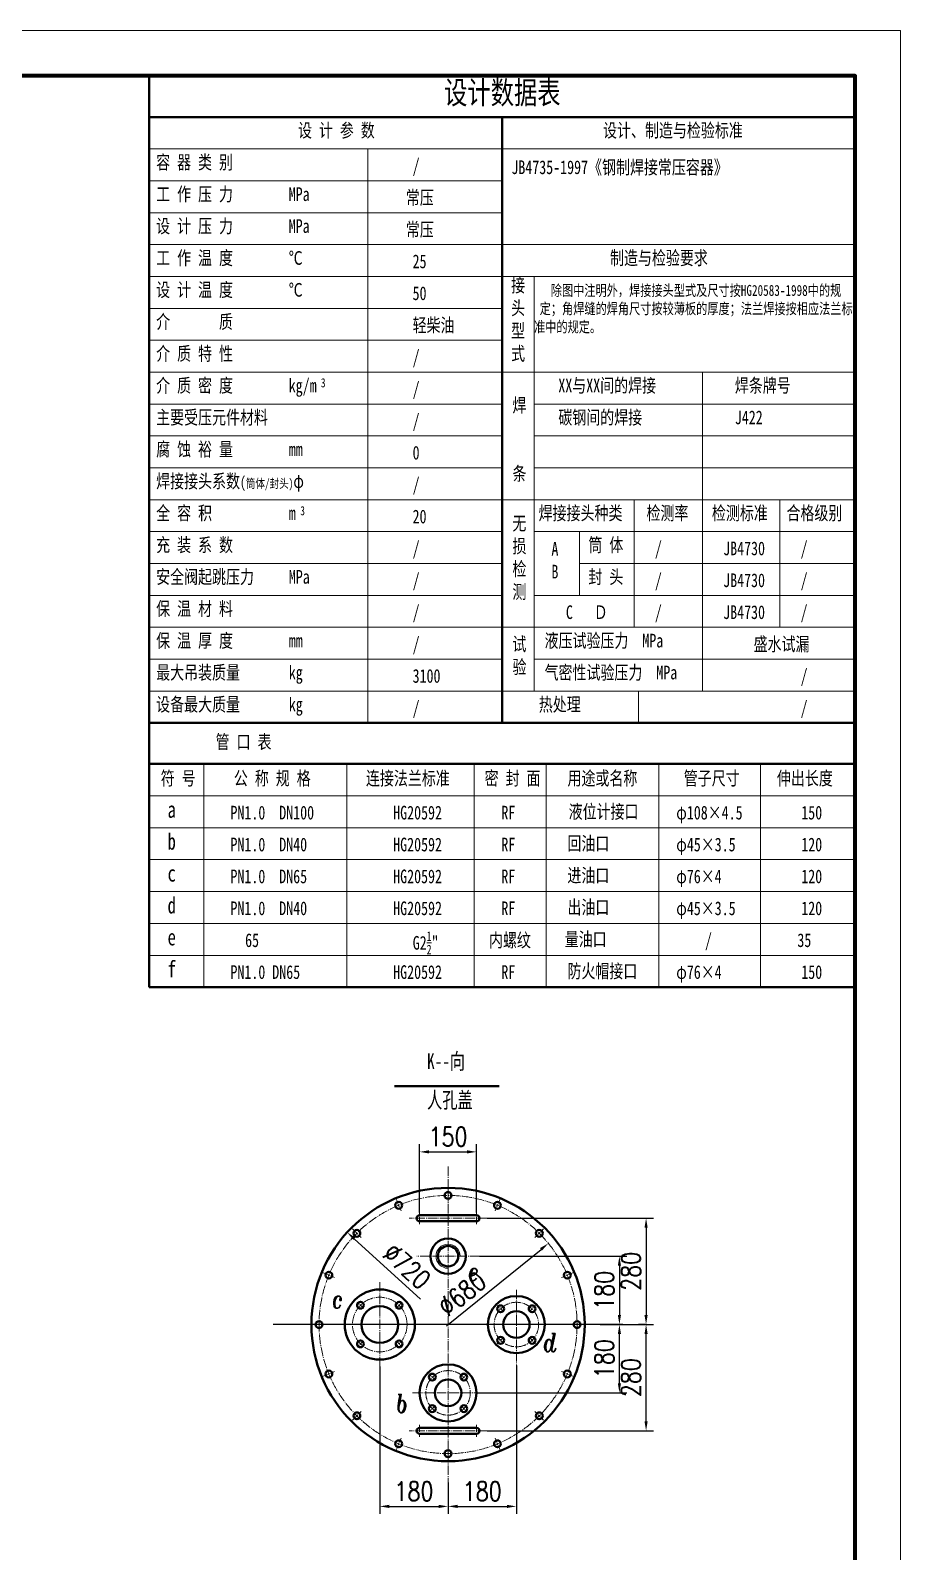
# Model space of a CAD drawing. Extents: x 588 to 20995, y -15230 to 121.
# Drawn here: x 18702 to 20995, y -12109 to -8102 of the extents above; entities that cross this region are included whole.
import ezdxf

# ---------------------------------------------------------------- set-up
doc = ezdxf.new("R2010")
doc.units = 0
doc.header["$LTSCALE"] = 10
doc.header["$PDMODE"] = 1
doc.linetypes.add('ZXX-L', pattern=[3.28, 2.5, -0.3, 0.18, -0.3])
doc.linetypes.add('ZXX-S', pattern=[1.27, 0.75, -0.2, 0.12, -0.2])
doc.layers.get('Defpoints').update_dxf_attribs({"linetype": 'CONTINUOUS'})
doc.layers.add('7标注层', color=4, linetype='CONTINUOUS')
for name, color, linetype, lineweight in [('A 粗实线', 1, 'CONTINUOUS', 40), ('B 细实线', 7, 'CONTINUOUS', 18), ('C 文 字', 2, 'CONTINUOUS', 20), ('D 短中心线', 3, 'ZXX-S', 18), ('E 长中心线', 3, 'ZXX-L', 18), ('J 标注尺寸', 2, 'CONTINUOUS', 18)]:
    doc.layers.add(name, color=color, linetype=linetype, lineweight=lineweight)
doc.styles.add('HZTXT', font='SIMFANG.TTF', dxfattribs={"width": 0.75})
doc.styles.add('ITALICT', font='ITALICT.shx', dxfattribs={"width": 0.7})
doc.styles.add('TH_GBDIM', font='romans.shx', dxfattribs={"width": 0.8, "bigfont": 'gbcbig.shx'})
doc.styles.add('标题中文', font='SIMFANG.TTF', dxfattribs={"width": 0.7})
doc.dimstyles.new('TH_GBDIM', dxfattribs={"dimscale": 10, "dimtxt": 5, "dimasz": 2.5, "dimexe": 2, "dimexo": 0, "dimgap": 1.5, "dimtad": 1, "dimdec": 0, "dimzin": 0, "dimdsep": 46, "dimtxsty": 'TH_GBDIM', "dimcen": 2.5, "dimclrd": 130, "dimclre": 130, "dimclrt": 3, "dimadec": 0, "dimazin": 0, "dimtfac": 0.714286, "dimtdec": 0, "dimtmove": 0, "dimatfit": 3, "dimfxl": 0, "dimtolj": 1, "dimtzin": 0, "dimlwd": -1, "dimlwe": -1, "dimarcsym": 0})

# ---------------------------------------------------------------- blocks, each defined once
blk = doc.blocks.new('*D78')
at = {"layer": '7标注层', "color": 130}
for p, q in [((20324.4, -11511), (20304.4, -11511)), ((20324.4, -11766), (20324.4, -11536)), ((19905.5, -11791), (20344.4, -11791))]:
    blk.add_line(p, q, dxfattribs=at)
for points in [[(20320.2, -11536), (20328.6, -11536), (20324.4, -11511)], [(20320.2, -11766), (20328.6, -11766), (20324.4, -11791)]]:
    blk.add_solid(points, dxfattribs=at)
at = {"layer": 'Defpoints', "color": 0}
for p in [(20324.4, -11511), (20324.4, -11511), (19905.5, -11791)]:
    blk.add_point(p, dxfattribs=at)
at = {"layer": '7标注层', "color": 3, "insert": (20284.4, -11651), "char_height": 50, "attachment_point": 5, "rotation": 90, "style": 'TH_GBDIM'}
blk.add_mtext('\\A1;280', dxfattribs=at)
blk = doc.blocks.new('*D79')
at = {"layer": '7标注层', "color": 130}
for p, q in [((19982.6, -11619.1), (19982.6, -12010)), ((19802.6, -11951.4), (19802.6, -12010)), ((19827.6, -11990), (19957.6, -11990))]:
    blk.add_line(p, q, dxfattribs=at)
for points in [[(19827.6, -11985.8), (19827.6, -11994.2), (19802.6, -11990)], [(19957.6, -11985.8), (19957.6, -11994.2), (19982.6, -11990)]]:
    blk.add_solid(points, dxfattribs=at)
at = {"layer": 'Defpoints', "color": 0}
for p in [(19982.6, -11619.1), (19802.6, -11951.4), (19982.6, -11990)]:
    blk.add_point(p, dxfattribs=at)
at = {"layer": '7标注层', "color": 3, "insert": (19892.6, -11950), "char_height": 50, "attachment_point": 5, "style": 'TH_GBDIM'}
blk.add_mtext('\\A1;180', dxfattribs=at)
blk = doc.blocks.new('*D80')
at = {"layer": '7标注层', "color": 130}
for p, q in [((19622.6, -11621.3), (19622.6, -12010)), ((19802.6, -11927), (19802.6, -12010)), ((19647.6, -11990), (19777.6, -11990))]:
    blk.add_line(p, q, dxfattribs=at)
for points in [[(19647.6, -11985.8), (19647.6, -11994.2), (19622.6, -11990)], [(19777.6, -11985.8), (19777.6, -11994.2), (19802.6, -11990)]]:
    blk.add_solid(points, dxfattribs=at)
at = {"layer": 'Defpoints', "color": 0}
for p in [(19622.6, -11621.3), (19802.6, -11927), (19802.6, -11990)]:
    blk.add_point(p, dxfattribs=at)
at = {"layer": '7标注层', "color": 3, "insert": (19712.6, -11950), "char_height": 50, "attachment_point": 5, "style": 'TH_GBDIM'}
blk.add_mtext('\\A1;180', dxfattribs=at)
blk = doc.blocks.new('*D81')
at = {"layer": '7标注层', "color": 130}
blk.add_line((19798.7, -11514.1), (20047.5, -11312.9), dxfattribs=at)
blk.add_solid([(20044.9, -11309.6), (20050.1, -11316.1), (20066.9, -11297.2)], dxfattribs=at)
at = {"layer": 'Defpoints', "color": 0}
for p in [(20066.9, -11297.2), (19538.3, -11724.8)]:
    blk.add_point(p, dxfattribs=at)
at = {"layer": '7标注层', "color": 3, "insert": (19839.3, -11429.9), "char_height": 50, "attachment_point": 5, "rotation": 38.9701, "style": 'TH_GBDIM'}
blk.add_mtext('\\A1;∅680', dxfattribs=at)
blk = doc.blocks.new('*D82')
at = {"layer": '7标注层', "color": 130}
blk.add_line((19729.5, -11444.1), (19555.3, -11285), dxfattribs=at)
blk.add_solid([(19558.1, -11281.9), (19552.5, -11288.1), (19536.9, -11268.1)], dxfattribs=at)
at = {"layer": 'Defpoints', "color": 0}
for p in [(19536.9, -11268.1), (20068.3, -11753.8)]:
    blk.add_point(p, dxfattribs=at)
at = {"layer": '7标注层', "color": 3, "insert": (19694.1, -11357.6), "char_height": 50, "attachment_point": 5, "rotation": 317.5751, "style": 'TH_GBDIM'}
blk.add_mtext('\\A1;∅720', dxfattribs=at)
blk = doc.blocks.new('*D83')
at = {"layer": '7标注层', "color": 130}
for p, q in [((19905.5, -11231), (20344.4, -11231)), ((20324.4, -11256), (20324.4, -11486)), ((20203.6, -11511), (20344.4, -11511))]:
    blk.add_line(p, q, dxfattribs=at)
for points in [[(20320.2, -11256), (20328.6, -11256), (20324.4, -11231)], [(20320.2, -11486), (20328.6, -11486), (20324.4, -11511)]]:
    blk.add_solid(points, dxfattribs=at)
at = {"layer": 'Defpoints', "color": 0}
for p in [(19905.5, -11231), (20203.6, -11511), (20324.4, -11511)]:
    blk.add_point(p, dxfattribs=at)
at = {"layer": '7标注层', "color": 3, "insert": (20284.4, -11371), "char_height": 50, "attachment_point": 5, "rotation": 90, "style": 'TH_GBDIM'}
blk.add_mtext('\\A1;280', dxfattribs=at)
blk = doc.blocks.new('*D84')
at = {"layer": '7标注层', "color": 130}
for p, q in [((19885, -11331), (20274.1, -11331)), ((20254.1, -11356), (20254.1, -11486)), ((20203.6, -11511), (20274.1, -11511))]:
    blk.add_line(p, q, dxfattribs=at)
for points in [[(20250, -11356), (20258.3, -11356), (20254.1, -11331)], [(20250, -11486), (20258.3, -11486), (20254.1, -11511)]]:
    blk.add_solid(points, dxfattribs=at)
at = {"layer": 'Defpoints', "color": 0}
for p in [(19885, -11331), (20203.6, -11511), (20254.1, -11511)]:
    blk.add_point(p, dxfattribs=at)
at = {"layer": '7标注层', "color": 3, "insert": (20214.1, -11421), "char_height": 50, "attachment_point": 5, "rotation": 90, "style": 'TH_GBDIM'}
blk.add_mtext('\\A1;180', dxfattribs=at)
blk = doc.blocks.new('*D85')
at = {"layer": '7标注层', "color": 130}
for p, q in [((20263.2, -11511), (20234.1, -11511)), ((20254.1, -11666), (20254.1, -11536)), ((19875.1, -11691), (20274.1, -11691))]:
    blk.add_line(p, q, dxfattribs=at)
for points in [[(20250, -11536), (20258.3, -11536), (20254.1, -11511)], [(20250, -11666), (20258.3, -11666), (20254.1, -11691)]]:
    blk.add_solid(points, dxfattribs=at)
at = {"layer": 'Defpoints', "color": 0}
for p in [(20254.1, -11511), (20263.2, -11511), (19875.1, -11691)]:
    blk.add_point(p, dxfattribs=at)
at = {"layer": '7标注层', "color": 3, "insert": (20214.1, -11601), "char_height": 50, "attachment_point": 5, "rotation": 90, "style": 'TH_GBDIM'}
blk.add_mtext('\\A1;180', dxfattribs=at)
blk = doc.blocks.new('*D86')
at = {"layer": '7标注层', "color": 130}
for p, q in [((19727.6, -11215.5), (19727.6, -11036.2)), ((19752.6, -11056.2), (19852.6, -11056.2)), ((19877.6, -11215.5), (19877.6, -11036.2))]:
    blk.add_line(p, q, dxfattribs=at)
for points in [[(19752.6, -11052), (19752.6, -11060.3), (19727.6, -11056.2)], [(19852.6, -11052), (19852.6, -11060.3), (19877.6, -11056.2)]]:
    blk.add_solid(points, dxfattribs=at)
at = {"layer": 'Defpoints', "color": 0}
for p in [(19877.6, -11056.2), (19727.6, -11215.5), (19877.6, -11215.5)]:
    blk.add_point(p, dxfattribs=at)
at = {"layer": '7标注层', "color": 3, "insert": (19802.6, -11016.2), "char_height": 50, "attachment_point": 5, "style": 'TH_GBDIM'}
blk.add_mtext('\\A1;150', dxfattribs=at)

msp = doc.modelspace()

# ---------------------------------------------------------------- linework, layer by layer
at = {"layer": '7标注层'}
msp.add_line((20263.2, -11511), (19342, -11511), dxfattribs=at)
at = {"layer": 'A 粗实线'}
for p, q in [((19015.2, -8222.3), (19015.2, -10622.5)), ((20875.2, -8330.5), (19015.2, -8330.5)), ((19945.2, -8330.5), (19945.2, -9926.5)), ((20875.2, -9926.5), (19015.2, -9926.5)), ((20875.2, -10034.5), (19015.2, -10034.5)), ((20875.2, -10622.5), (19015.2, -10622.5)), ((19661.6, -10883.2), (19937.1, -10883.2)), ((19877.6, -11223), (19727.6, -11223)), ((19877.6, -11239), (19727.6, -11239)), ((19877.6, -11783), (19727.6, -11783)), ((19877.6, -11799), (19727.6, -11799))]:
    msp.add_line(p, q, dxfattribs=at)
at = {"layer": 'A 粗实线', "color": 5, "lineweight": 120}
msp.add_lwpolyline([(11203.2, -15110.3), (20875.2, -15110.3), (20875.2, -8222.3), (11203.2, -8222.3)], close=True, dxfattribs=at)
at = {"layer": 'A 粗实线'}
for centre, radius in [((19802.6, -11511), 360), ((19802.6, -11171), 9), ((19672.5, -11196.9), 9), ((19932.7, -11196.9), 9), ((19562.2, -11270.6), 9), ((19802.6, -11331), 46.5), ((20043, -11270.6), 9), ((19802.6, -11331), 27), ((19488.5, -11380.9), 9), ((20116.7, -11380.9), 9), ((19622.6, -11511), 92.5), ((19571.7, -11460.1), 9), ((19673.5, -11460.1), 9), ((19982.6, -11511), 75), ((19622.6, -11511), 48.5), ((19941.1, -11469.5), 9), ((19982.6, -11511), 35), ((20024.1, -11469.5), 9), ((19462.6, -11511), 9), ((20142.6, -11511), 9), ((19571.7, -11561.9), 9), ((19673.5, -11561.9), 9), ((19941.1, -11552.4), 9), ((20024.1, -11552.4), 9), ((19802.6, -11691), 75), ((19488.5, -11641.1), 9), ((19761.1, -11649.5), 9), ((19802.6, -11691), 35), ((19844.1, -11649.5), 9), ((20116.7, -11641.1), 9), ((19761.1, -11732.4), 9), ((19844.1, -11732.4), 9), ((19562.2, -11751.4), 9), ((20043, -11751.4), 9), ((19672.5, -11825.1), 9), ((19932.7, -11825.1), 9), ((19802.6, -11851), 9)]:
    msp.add_circle(centre, radius, dxfattribs=at)
for centre, start, end in [((19727.6, -11231), 90, 270), ((19877.6, -11231), 270, 90), ((19727.6, -11791), 90, 270), ((19877.6, -11791), 270, 90)]:
    msp.add_arc(centre, 8, start, end, dxfattribs=at)
at = {"layer": 'B 细实线'}
for p, q in [((20875.2, -8414.5), (19015.2, -8414.5)), ((19591.2, -8414.5), (19591.2, -9926.5)), ((19945.2, -8498.5), (19015.2, -8498.5)), ((19945.2, -8582.5), (19015.2, -8582.5)), ((20875.2, -8666.5), (19015.2, -8666.5)), ((20875.2, -8750.5), (19015.2, -8750.5)), ((20029.2, -8750.5), (20029.2, -9842.5)), ((19945.2, -8834.5), (19015.2, -8834.5)), ((19945.2, -8918.5), (19015.2, -8918.5)), ((20029.2, -9002.5), (19015.2, -9002.5)), ((20875.2, -9002.5), (20029.2, -9002.5)), ((20473.2, -9002.5), (20473.2, -9842.5)), ((19945.2, -9086.5), (19015.2, -9086.5)), ((20875.2, -9086.5), (20029.2, -9086.5)), ((19945.2, -9170.5), (19015.2, -9170.5)), ((20875.2, -9170.5), (20029.2, -9170.5)), ((19945.2, -9254.5), (19015.2, -9254.5)), ((20875.2, -9254.5), (20029.2, -9254.5)), ((20875.2, -9338.5), (19015.2, -9338.5)), ((20293.2, -9338.5), (20293.2, -9674.5)), ((20677.2, -9338.5), (20677.2, -9674.5)), ((19945.2, -9422.5), (19015.2, -9422.5)), ((20875.2, -9422.5), (20029.2, -9422.5)), ((20149.2, -9422.5), (20149.2, -9590.5)), ((19945.2, -9506.5), (19015.2, -9506.5)), ((20875.2, -9506.5), (20149.2, -9506.5)), ((19945.2, -9590.5), (19015.2, -9590.5)), ((20875.2, -9590.5), (20029.2, -9590.5)), ((20875.2, -9674.5), (19015.2, -9674.5)), ((19945.2, -9758.5), (19015.2, -9758.5)), ((20875.2, -9758.5), (20029.2, -9758.5)), ((20875.2, -9842.5), (19015.2, -9842.5)), ((20304.8, -9842.5), (20304.8, -9926.5)), ((19159.2, -10034.5), (19159.2, -10622.5)), ((19536, -10034.5), (19536, -10622.5)), ((19871.2, -10034.5), (19871.2, -10622.5)), ((20060.8, -10034.5), (20060.8, -10622.5)), ((20357.6, -10034.5), (20357.6, -10622.5)), ((20625.6, -10034.5), (20625.6, -10622.5)), ((20875.2, -10118.5), (19015.2, -10118.5)), ((20875.2, -10202.5), (19015.2, -10202.5)), ((20875.2, -10286.5), (19015.2, -10286.5)), ((20875.2, -10370.5), (19015.2, -10370.5)), ((20875.2, -10454.5), (19015.2, -10454.5)), ((20875.2, -10538.5), (19015.2, -10538.5))]:
    msp.add_line(p, q, dxfattribs=at)
msp.add_lwpolyline([(10903.2, -15230.3), (20995.2, -15230.3), (20995.2, -8102.3), (10903.2, -8102.3)], close=True, dxfattribs=at)
msp.add_arc((19802.6, -11331), 31.8, 0, 270, dxfattribs=at)
at = {"layer": 'D 短中心线'}
for p, q in [((19802.6, -11154.8), (19802.6, -11187.2)), ((19666.3, -11181.9), (19678.7, -11211.9)), ((19727.6, -11215.5), (19727.6, -11246.5)), ((19877.6, -11215.5), (19877.6, -11246.5)), ((19938.9, -11181.9), (19926.5, -11211.9)), ((19550.7, -11259.1), (19573.7, -11282)), ((20054.5, -11259.1), (20031.5, -11282)), ((19473.5, -11374.7), (19503.5, -11387.1)), ((20131.7, -11374.7), (20101.7, -11387.1)), ((19563.4, -11451.8), (19580.1, -11468.4)), ((19681.8, -11451.8), (19665.2, -11468.4)), ((19932.2, -11460.6), (19950.1, -11478.5)), ((20033, -11460.6), (20015.1, -11478.5)), ((19446.4, -11511), (19478.8, -11511)), ((20158.8, -11511), (20126.4, -11511)), ((19563.4, -11570.2), (19580.1, -11553.5)), ((19681.8, -11570.2), (19665.2, -11553.5)), ((19932.2, -11561.4), (19950.1, -11543.5)), ((20033, -11561.4), (20015.1, -11543.5)), ((19473.5, -11647.3), (19503.5, -11634.9)), ((19752.2, -11640.6), (19770.1, -11658.5)), ((19853, -11640.6), (19835.1, -11658.5)), ((20131.7, -11647.3), (20101.7, -11634.9)), ((19752.2, -11741.4), (19770.1, -11723.5)), ((19853, -11741.4), (19835.1, -11723.5)), ((19550.7, -11762.9), (19573.7, -11739.9)), ((19727.6, -11806.5), (19727.6, -11775.5)), ((19877.6, -11806.5), (19877.6, -11775.5)), ((20054.5, -11762.9), (20031.5, -11739.9)), ((19666.3, -11840.1), (19678.7, -11810.1)), ((19938.9, -11840.1), (19926.5, -11810.1)), ((19802.6, -11867.2), (19802.6, -11834.8))]:
    msp.add_line(p, q, dxfattribs=at)
at = {"layer": 'E 长中心线'}
for p, q in [((19802.6, -11095), (19802.6, -11927)), ((19905.5, -11231), (19699.7, -11231)), ((19885, -11331), (19720.2, -11331)), ((19622.6, -11399.1), (19622.6, -11637.7)), ((19982.6, -11419.3), (19982.6, -11619.1)), ((19896.3, -11691), (19708.9, -11691)), ((19905.5, -11791), (19699.7, -11791))]:
    msp.add_line(p, q, dxfattribs=at)
for centre, radius in [((19802.6, -11511), 340), ((19622.6, -11511), 71.9), ((19982.6, -11511), 58.6), ((19802.6, -11691), 58.6)]:
    msp.add_circle(centre, radius, dxfattribs=at)

# ---------------------------------------------------------------- texts
at = {"layer": 'C 文 字', "style": 'ITALICT', "width": 0.8}
for s, p in [('e', (19854.2, -11395.7)), ('c', (19496.2, -11468.2)), ('d', (20051.7, -11582.7)), ('b', (19664.6, -11743.2))]:
    msp.add_text(s, height=48, dxfattribs=at).set_placement(p)
at = {"layer": 'C 文 字', "attachment_point": 1, "style": 'HZTXT'}
for s, insert, char_height, width in [('设计数据表', (19792.2, -8235.9), 60, 930), ('设 计 参 数', (19407.1, -8347.5), 36, 576), ('设计、制造与检验标准', (20211, -8347.5), 36, 576), ('容 器 类 别', (19033.3, -8431.5), 36, 576), ('/', (19709.1, -8440.6), 36, 576), ('JB4735-1997《钢制焊接常压容器》', (19969.4, -8444.7), 36, 930), ('工 作 压 力        MPa', (19033.3, -8515.5), 36, 576), ('常压', (19691.4, -8524.6), 36, 576), ('设 计 压 力        MPa', (19033.3, -8599.5), 36, 576), ('常压', (19691.4, -8608.6), 36, 576), ('工 作 温 度        ℃', (19033.3, -8683.5), 36, 576), ('25', (19709.1, -8692.6), 36, 576), (' 制造与检验要求', (20211, -8683.5), 36, 576), ('设 计 温 度        ℃', (19033.3, -8767.5), 36, 576), ('接\\P头\\P型\\P式', (19968.7, -8755.4), 36, 576), ('   除图中注明外，焊接接头型式及尺寸按HG20583-1998中的规\\P 定；角焊缝的焊角尺寸按较薄板的厚度；法兰焊接按相应法兰标准中的规定。', (20029.2, -8772.6), 28.8, 846), ('50', (19709.1, -8776.6), 36, 576), ('介       质', (19033.3, -8851.5), 36, 576), ('轻柴油', (19709.1, -8860.6), 36, 576), ('介 质 特 性', (19033.3, -8935.5), 36, 576), ('/', (19709.1, -8944.6), 36, 576), ('介 质 密 度        kg/m', (19033.3, -9019.5), 36, 576), ('XX与XX间的焊接', (20093.1, -9019.5), 36, 576), ('焊条牌号', (20558.3, -9019.5), 36, 576), ('3', (19467.4, -9018.4), 24, 576), ('/', (19709.1, -9028.6), 36, 576), ('焊\\P\\P\\P条', (19972.2, -9071.5), 36, 576), ('主要受压元件材料', (19033.3, -9103.5), 36, 576), ('/', (19709.1, -9112.6), 36, 576), ('碳钢间的焊接', (20093.1, -9103.5), 36, 576), ('J422', (20558.3, -9103.5), 36, 576), ('腐 蚀 裕 量        mm', (19033.3, -9187.5), 36, 576), ('0', (19709.1, -9196.6), 36, 576), ('焊接接头系数{\\H0.8333x;(\\H0.8x;筒体/封头)}φ{\\H0.8333x;        } ', (19033.3, -9271.5), 36, 576), ('/', (19709.1, -9280.6), 36, 576), ('全 容 积           m', (19033.3, -9355.5), 36, 576), ('3', (19413.2, -9355.3), 24, 576), ('20', (19709.1, -9364.6), 36, 576), ('焊接接头种类', (20041.2, -9355.5), 36, 576), ('检测率', (20325.5, -9355.5), 36, 576), ('检测标准', (20497.8, -9355.5), 36, 576), ('合格级别', (20694.4, -9355.5), 36, 576), ('无\\P损\\P检\\P测', (19972.2, -9382.7), 36, 576), ('充 装 系 数', (19033.3, -9439.5), 36, 576), ('/', (19709.1, -9448.6), 36, 576), ('A\\PB', (20075, -9449.8), 36, 576), ('筒 体', (20172.4, -9439.5), 36, 576), ('/', (20347.6, -9448.6), 36, 576), ('JB4730', (20527.6, -9448.6), 36, 576), ('/', (20731.6, -9448.6), 36, 576), ('安全阀起跳压力     MPa', (19033.3, -9523.5), 36, 576), ('/', (19709.1, -9532.6), 36, 576), ('封 头', (20172.4, -9523.5), 36, 576), ('/', (20347.6, -9532.6), 36, 576), ('JB4730', (20527.6, -9532.6), 36, 576), ('/', (20731.6, -9532.6), 36, 576), ('保 温 材 料', (19033.3, -9607.5), 36, 576), ('/', (19709.1, -9616.6), 36, 576), ('C   Ｄ', (20113.1, -9616.6), 36, 576), ('/', (20347.6, -9616.6), 36, 576), ('/', (20731.6, -9616.6), 36, 576), ('JB4730', (20527.6, -9616.6), 36, 576), ('保 温 厚 度        mm', (19033.3, -9691.5), 36, 576), ('试\\P验', (19972.2, -9700.6), 36, 576), ('液压试验压力  MPa', (20056.9, -9691.5), 36, 576), ('盛水试漏', (20607.7, -9700.6), 36, 576), ('/', (19709.1, -9700.6), 36, 576), ('最大吊装质量       kg', (19033.3, -9775.5), 36, 576), ('气密性试验压力  MPa', (20056.9, -9775.5), 36, 576), ('3100', (19709.1, -9784.6), 36, 576), ('/', (20731.6, -9784.6), 36, 576), ('设备最大质量       kg', (19033.3, -9859.5), 36, 576), ('热处理', (20041.7, -9859.5), 36, 576), ('/', (19709.1, -9868.6), 36, 576), ('/', (20731.6, -9868.6), 36, 576), ('管 口 表', (19190.1, -9958.1), 36, 576), (' 符 号', (19026.9, -10054.1), 36, 576), ('公 称 规 格', (19238.1, -10054.1), 36, 576), ('连接法兰标准', (19586.1, -10054.1), 36, 576), ('密 封 面', (19898.9, -10054.1), 36, 576), ('用途或名称', (20117.3, -10054.1), 36, 576), ('管子尺寸', (20423.7, -10054.1), 36, 576), ('伸出长度', (20669.3, -10054.1), 36, 576), ('液位计接口', (20120.4, -10141.9), 36, 576), ('a', (19063.3, -10133), 43.2, 691.2), ('PN1.0  DN100', (19229.1, -10144.6), 36, 576), ('HG20592', (19658, -10144.6), 36, 576), ('RF', (19942.9, -10144.6), 36, 576), ('φ108×4.5', (20403.9, -10144.6), 36, 576), ('150', (20733.4, -10144.6), 36, 576), ('b', (19063.3, -10217), 43.2, 691.2), ('PN1.0  DN40', (19229.1, -10228.6), 36, 576), ('HG20592', (19658, -10228.6), 36, 576), ('RF', (19942.9, -10228.6), 36, 576), ('回油口', (20117.1, -10225.9), 36, 576), ('φ45×3.5', (20403.9, -10228.6), 36, 576), ('120', (20733.4, -10228.6), 36, 576), ('c', (19063.3, -10301), 43.2, 691.2), ('PN1.0  DN65', (19229.1, -10312.6), 36, 576), ('HG20592', (19658, -10312.6), 36, 576), ('RF', (19942.9, -10312.6), 36, 576), ('进油口', (20117.1, -10309.9), 36, 576), ('φ76×4 ', (20403.9, -10312.6), 36, 576), ('120', (20733.4, -10312.6), 36, 576), ('d ', (19063.3, -10385), 43.2, 691.2), ('PN1.0  DN40', (19229.1, -10396.6), 36, 576), ('HG20592', (19658, -10396.6), 36, 576), ('RF', (19942.9, -10396.6), 36, 576), ('出油口', (20117.1, -10393.9), 36, 576), ('φ45×3.5', (20403.9, -10396.6), 36, 576), ('120', (20733.4, -10396.6), 36, 576), ('e', (19063.3, -10469), 43.2, 691.2), ('65', (19267.7, -10480.6), 36, 576), ('\\A1;G2{\\H0.7x;\\S1/2;}"', (19709.5, -10475.3), 36, 576), ('内螺纹', (19910.3, -10480.6), 36, 576), ('量油口', (20110.1, -10477.9), 36, 576), ('/', (20479.6, -10480.6), 36, 576), ('35', (20723.1, -10480.6), 36, 576), ('f', (19063.3, -10553), 43.2, 691.2), ('PN1.0 DN65', (19229.1, -10564.6), 36, 576), ('HG20592', (19658, -10564.6), 36, 576), ('RF', (19942.9, -10564.6), 36, 576), ('防火帽接口', (20117.1, -10561.9), 36, 576), ('φ76×4', (20403.9, -10564.6), 36, 576), ('150', (20733.4, -10564.6), 36, 576)]:
    msp.add_mtext(s, dxfattribs=dict(at, insert=insert, char_height=char_height, width=width))
at = {"layer": 'J 标注尺寸', "style": '标题中文', "width": 0.7}
for s, p in [('K--向', (19747.2, -10838.2)), ('人孔盖', (19747.2, -10940.7))]:
    msp.add_text(s, height=42, dxfattribs=at).set_placement(p)

# ---------------------------------------------------------------- dimensions: what is measured, and where the dimension line sits
at = {"layer": '7标注层'}
for base, p1, p2, picture, middle in [((19877.6, -11056.2), (19727.6, -11215.5), (19877.6, -11215.5), '*D86', (19802.6, -11016.2)), ((19982.6, -11990), (19802.6, -11951.4), (19982.6, -11619.1), '*D79', (19892.6, -11950)), ((19802.6, -11990), (19622.6, -11621.3), (19802.6, -11927), '*D80', (19712.6, -11950))]:
    dim = msp.add_linear_dim(base=base, p1=p1, p2=p2, dimstyle='TH_GBDIM', dxfattribs=at)
    dim.commit()
    dim.dimension.update_dxf_attribs({"geometry": picture, "text_midpoint": middle})
for base, p1, p2, picture, middle in [((20324.4, -11511), (19905.5, -11231), (20203.6, -11511), '*D83', (20284.4, -11371)), ((20254.1, -11511), (19885, -11331), (20203.6, -11511), '*D84', (20214.1, -11421)), ((20254.1, -11511), (19875.1, -11691), (20263.2, -11511), '*D85', (20214.1, -11601)), ((20324.4, -11511), (19905.5, -11791), (20324.4, -11511), '*D78', (20284.4, -11651))]:
    dim = msp.add_linear_dim(base=base, p1=p1, p2=p2, angle=90, dimstyle='TH_GBDIM', dxfattribs=at)
    dim.commit()
    dim.dimension.update_dxf_attribs({"geometry": picture, "text_midpoint": middle})
for p1, p2, picture, middle in [((20068.3, -11753.8), (19536.9, -11268.1), '*D82', (19667.1, -11387.1)), ((19538.3, -11724.8), (20066.9, -11297.2), '*D81', (19864.5, -11461))]:
    dim = msp.add_diameter_dim_2p(p1=p1, p2=p2, dimstyle='TH_GBDIM', dxfattribs=at)
    dim.commit()
    dim.dimension.update_dxf_attribs({"geometry": picture, "text_midpoint": middle, "dimtype": 163})

doc.saveas('drawing.dxf')
